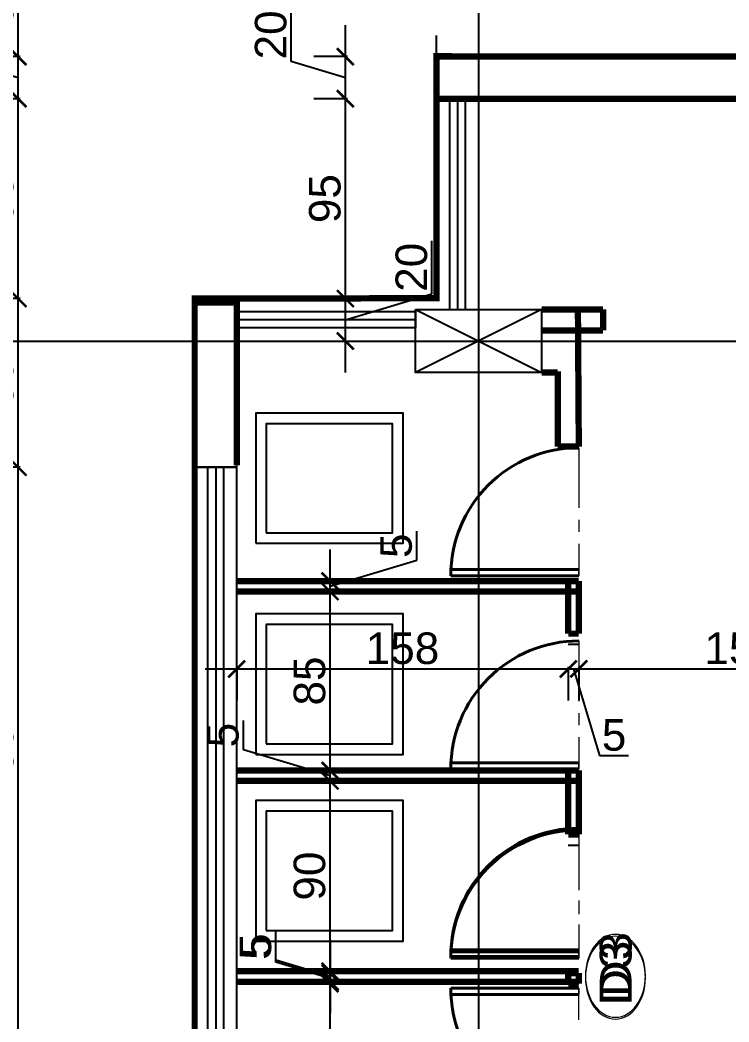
# Model space of a CAD drawing. Extents: x 250879 to 348495, y -51522 to -9360.
# Drawn here: x 292706.4 to 293043.6, y -20616.5 to -20140.3 of the extents above; entities that cross this region are included whole.
import ezdxf

# ---------------------------------------------------------------- set-up
doc = ezdxf.new("R2010")
doc.units = 0
doc.linetypes.add('CENTER', pattern=[50.800000000000004, 31.75, -6.349999999999999, 6.349999999999999, -6.349999999999999])
doc.layers.get('0').update_dxf_attribs({"linetype": 'CONTINUOUS'})
doc.layers.get('DEFPOINTS').update_dxf_attribs({"color": 9, "linetype": 'CONTINUOUS'})
for name, color, linetype, lineweight in [('A-Axis', 1, 'CENTER', 9), ('A-Door', 5, 'CONTINUOUS', 15), ('A-text finishing', 6, 'CONTINUOUS', 13), ('FURN', 126, 'CONTINUOUS', 9), ('SECTION-ar', 131, 'CONTINUOUS', 40)]:
    doc.layers.add(name, color=color, linetype=linetype, lineweight=lineweight)
for name, color, linetype in [('AXIS', 1, 'CONTINUOUS'), ('COLUMN', 5, 'CONTINUOUS'), ('FURNITURE', 4, 'CONTINUOUS'), ('WALL', 7, 'CONTINUOUS'), ('WALL1', 2, 'CONTINUOUS')]:
    doc.layers.add(name, color=color, linetype=linetype)
doc.styles.add('ARIAL', font='BOD_CR.TTF', dxfattribs={"width": 1.199999999999999})
doc.styles.get("Standard").update_dxf_attribs({"font": 'sanss___.ttf', "height": 15})
doc.dimstyles.new('STANDARD$0', dxfattribs={"dimscale": 0, "dimtxt": 12, "dimasz": 8, "dimexe": 15, "dimexo": 0.0625, "dimgap": 2, "dimtad": 1, "dimdec": 0, "dimzin": 0, "dimdsep": 46, "dimtxsty": 'Standard', "dimblk1": 'ARCHTICK', "dimblk2": 'ARCHTICK', "dimsah": 1, "dimcen": 0.09, "dimdle": 15, "dimclrd": 3, "dimclre": 3, "dimclrt": 3, "dimazin": 0, "dimtfac": 1, "dimtdec": 0, "dimtofl": 0, "dimtmove": 1, "dimatfit": 3, "dimldrblk": 'ARCHTICK', "dimfxl": 1.045499999999997, "dimfxlon": 1, "dimtolj": 1, "dimtzin": 0, "dimarcsym": 0})

# ---------------------------------------------------------------- blocks, each defined once
blk = doc.blocks.new('COLUMN')
at = {"layer": 'AXIS'}
for p, q in [((236924.6994773077, -9644.256519553426), (236984.6994773077, -9674.256519553426)), ((236984.6994773077, -9644.256519553426), (236924.6994773077, -9674.256519553426))]:
    blk.add_line(p, q, dxfattribs=at)
at = {"layer": 'COLUMN'}
blk.add_lwpolyline([(236924.6994773077, -9644.256519553426), (236984.6994773077, -9644.256519553426), (236984.6994773077, -9674.256519553426), (236924.6994773077, -9674.256519553426)], close=True, dxfattribs=at)
blk = doc.blocks.new('AXISG')
at = {"layer": 'AXIS'}
for p, q in [((305954.8837600994, -19949.16446858895), (305954.8837600994, -23524.12586554483)), ((305609.1874572025, -20292.8329642961), (307936.9012656476, -20292.8329642961))]:
    blk.add_line(p, q, dxfattribs=at)
at = {"layer": 'WALL', "linetype": 'Continuous'}
blk.add_blockref('COLUMN', (69000.18428279168, -10633.57644474268), dxfattribs=at)
blk = doc.blocks.new('_ARCHTICK')
at = {"color": 0, "linetype": 'ByBlock', "const_width": 0.15}
blk.add_lwpolyline([(-0.5, -0.5), (0.5, 0.5)], dxfattribs=at)
blk = doc.blocks.new('*D700')
at = {"layer": 'DEFPOINTS', "color": 0, "linetype": 'Continuous', "transparency": 16777216}
for p in [(292858.1496196415, -20272.66837802854), (292861.1347276957, -20272.66837802854), (292858.1496196414, -20292.8329642961)]:
    blk.add_point(p, dxfattribs=at)
at = {"layer": 'WALL', "color": 3, "linetype": 'Continuous', "lineweight": -2, "transparency": 16777216}
for p, q in [((292902.3137400413, -20270.39696745862), (292902.3137400413, -20245.20355182076)), ((292861.1347276957, -20307.8329642961), (292861.1347276957, -20257.66837802854)), ((292861.1347276957, -20282.75067116232), (292902.3137400413, -20270.39696745862)), ((292860.0892276957, -20272.66837802854), (292876.1347276957, -20272.66837802854)), ((292860.0892276957, -20292.8329642961), (292876.1347276957, -20292.8329642961))]:
    blk.add_line(p, q, dxfattribs=at)
at = {"layer": 'WALL', "color": 3, "linetype": 'Continuous', "lineweight": -2, "transparency": 16777216, "xscale": 8, "yscale": 8, "zscale": 8}
for p, rotation in [((292861.1347276957, -20272.66837802854), 90), ((292861.1347276957, -20292.8329642961), 270)]:
    blk.add_blockref('_ARCHTICK', p, dxfattribs=dict(at, rotation=rotation))
at = {"layer": 'WALL', "color": 3, "linetype": 'Continuous', "transparency": 16777216, "insert": (292892.5874025928, -20257.80025963964), "char_height": 15, "attachment_point": 5, "rotation": 90}
blk.add_mtext('\\A1;20', dxfattribs=at)
blk = doc.blocks.new('*D701')
at = {"layer": 'DEFPOINTS', "color": 0, "linetype": 'Continuous', "transparency": 16777216}
for p in [(292861.1347276957, -20177.66837802995), (292904.4429352069, -20177.66837802995), (292858.1496196415, -20272.66837802854)]:
    blk.add_point(p, dxfattribs=at)
at = {"layer": 'WALL', "color": 3, "linetype": 'Continuous', "lineweight": -2, "transparency": 16777216}
for p, q in [((292861.1347276957, -20287.66837802854), (292861.1347276957, -20162.66837802995)), ((292862.1802276957, -20177.66837802995), (292846.1347276957, -20177.66837802995)), ((292860.0892276957, -20272.66837802854), (292876.1347276957, -20272.66837802854))]:
    blk.add_line(p, q, dxfattribs=at)
at = {"layer": 'WALL', "color": 3, "linetype": 'Continuous', "lineweight": -2, "transparency": 16777216, "xscale": 8, "yscale": 8, "zscale": 8}
for p, rotation in [((292861.1347276957, -20177.66837802995), 90), ((292861.1347276957, -20272.66837802854), 270)]:
    blk.add_blockref('_ARCHTICK', p, dxfattribs=dict(at, rotation=rotation))
at = {"layer": 'WALL', "color": 3, "linetype": 'Continuous', "transparency": 16777216, "insert": (292851.4083902471, -20225.1683780292), "char_height": 15, "attachment_point": 5, "rotation": 90}
blk.add_mtext('\\A1;95', dxfattribs=at)
blk = doc.blocks.new('*D702')
at = {"layer": 'DEFPOINTS', "color": 0, "linetype": 'Continuous', "transparency": 16777216}
for p in [(292861.1347276957, -20157.66837802988), (292904.442935207, -20157.66837802988), (292904.4429352069, -20177.66837802995)]:
    blk.add_point(p, dxfattribs=at)
at = {"layer": 'WALL', "color": 3, "linetype": 'Continuous', "lineweight": -2, "transparency": 16777216}
for p, q in [((292835.4083902471, -20159.95047679534), (292835.4083902471, -20134.75706115748)), ((292861.1347276957, -20192.66837802995), (292861.1347276957, -20142.66837802988)), ((292862.1802276957, -20157.66837802988), (292846.1347276957, -20157.66837802988)), ((292861.1347276957, -20167.66837802991), (292835.4083902471, -20159.95047679534)), ((292862.1802276957, -20177.66837802995), (292846.1347276957, -20177.66837802995))]:
    blk.add_line(p, q, dxfattribs=at)
at = {"layer": 'WALL', "color": 3, "linetype": 'Continuous', "lineweight": -2, "transparency": 16777216, "xscale": 8, "yscale": 8, "zscale": 8}
for p, rotation in [((292861.1347276957, -20157.66837802988), 90), ((292861.1347276957, -20177.66837802995), 270)]:
    blk.add_blockref('_ARCHTICK', p, dxfattribs=dict(at, rotation=rotation))
at = {"layer": 'WALL', "color": 3, "linetype": 'Continuous', "transparency": 16777216, "insert": (292825.6820527985, -20147.35376897637), "char_height": 15, "attachment_point": 5, "rotation": 90}
blk.add_mtext('\\A1;20', dxfattribs=at)
blk = doc.blocks.new('*D706')
at = {"layer": 'DEFPOINTS', "color": 0, "linetype": 'Continuous', "transparency": 16777216}
for p in [(292853.8539617985, -20598.28171744099), (292863.2604933989, -20598.28171744099), (292884.2931753561, -20688.28171744099)]:
    blk.add_point(p, dxfattribs=at)
at = {"layer": 'WALL', "color": 3, "linetype": 'Continuous', "lineweight": -2, "transparency": 16777216}
for p, q in [((292853.8539617985, -20703.28171744099), (292853.8539617985, -20583.28171744099)), ((292854.8994617985, -20598.28171744099), (292838.8539617985, -20598.28171744099)), ((292854.8994617985, -20688.28171744099), (292838.8539617985, -20688.28171744099))]:
    blk.add_line(p, q, dxfattribs=at)
at = {"layer": 'WALL', "color": 3, "linetype": 'Continuous', "lineweight": -2, "transparency": 16777216, "xscale": 8, "yscale": 8, "zscale": 8}
for p, rotation in [((292853.8539617985, -20598.28171744099), 90), ((292853.8539617985, -20688.28171744099), 270)]:
    blk.add_blockref('_ARCHTICK', p, dxfattribs=dict(at, rotation=rotation))
at = {"layer": 'WALL', "color": 3, "linetype": 'Continuous', "transparency": 16777216, "insert": (292844.1276243499, -20643.28171744094), "char_height": 15, "attachment_point": 5, "rotation": 90}
blk.add_mtext('\\A1;90', dxfattribs=at)
blk = doc.blocks.new('*D707')
at = {"layer": 'DEFPOINTS', "color": 0, "linetype": 'Continuous', "transparency": 16777216}
for p in [(292853.8539617985, -20593.28171744099), (292863.2604933989, -20593.28171744099), (292863.2604933989, -20598.28171744099)]:
    blk.add_point(p, dxfattribs=at)
at = {"layer": 'WALL', "color": 3, "linetype": 'Continuous', "lineweight": -2, "transparency": 16777216}
for p, q in [((292828.1276243499, -20588.06381620642), (292828.1276243499, -20574.20784912823)), ((292853.8539617985, -20613.28171744099), (292853.8539617985, -20578.28171744099)), ((292853.8539617985, -20595.78171744099), (292828.1276243499, -20588.06381620642)), ((292854.8994617985, -20593.28171744099), (292838.8539617985, -20593.28171744099)), ((292854.8994617985, -20598.28171744099), (292838.8539617985, -20598.28171744099))]:
    blk.add_line(p, q, dxfattribs=at)
at = {"layer": 'WALL', "color": 3, "linetype": 'Continuous', "lineweight": -2, "transparency": 16777216, "xscale": 8, "yscale": 8, "zscale": 8}
for p, rotation in [((292853.8539617985, -20593.28171744099), 90), ((292853.8539617985, -20598.28171744099), 270)]:
    blk.add_blockref('_ARCHTICK', p, dxfattribs=dict(at, rotation=rotation))
at = {"layer": 'WALL', "color": 3, "linetype": 'Continuous', "transparency": 16777216, "insert": (292818.4012869013, -20581.13583266728), "char_height": 15, "attachment_point": 5, "rotation": 90}
blk.add_mtext('\\A1;5', dxfattribs=at)
blk = doc.blocks.new('D70')
at = {"layer": 'A-Axis'}
blk.add_line((307725.0642755921, -30884.76289640172), (307725.0642755921, -30817.07946808813), dxfattribs=at)
at = {"layer": 'A-Door'}
for p, q in [((307725.0642755921, -30817.07946808813), (307725.0642755921, -30820.45102590095)), ((307792.7477039057, -30817.07946808813), (307792.7477039057, -30820.45102590095))]:
    blk.add_line(p, q, dxfattribs=at)
at = {"layer": 'SECTION-ar', "ltscale": 20}
for p, q in [((307725.0642755921, -30817.07946808813), (307792.7477039057, -30817.07946808813)), ((307792.7477039057, -30820.45102590095), (307725.0642755921, -30820.45102590096))]:
    blk.add_line(p, q, dxfattribs=at)
at = {"layer": 'SECTION-ar', "ltscale": 20, "extrusion": (0, 0, -1)}
blk.add_ellipse((307725.0642755921, -30817.07946808812), major_axis=(-47.85941113449373, 47.85941113449371), ratio=0.9999999999997696, start_param=2.356194490192229, end_param=3.926990816987356, dxfattribs=at)
blk = doc.blocks.new('*D713')
at = {"layer": 'DEFPOINTS', "color": 0, "linetype": 'Continuous', "transparency": 16777216}
for p in [(292864.6861865809, -20592.38421115122), (292853.8539617985, -20597.38421115122), (292890.9306894002, -20597.38421115122)]:
    blk.add_point(p, dxfattribs=at)
at = {"layer": 'WALL', "color": 3, "linetype": 'Continuous', "lineweight": -2, "transparency": 16777216}
for p, q in [((292828.1276243499, -20587.16630991665), (292828.1276243499, -20573.31034283846)), ((292853.8539617985, -20577.38421115122), (292853.8539617985, -20612.38421115122)), ((292853.8539617985, -20594.88421115122), (292828.1276243499, -20587.16630991665)), ((292854.8994617985, -20592.38421115122), (292838.8539617985, -20592.38421115122)), ((292854.8994617985, -20597.38421115122), (292838.8539617985, -20597.38421115122))]:
    blk.add_line(p, q, dxfattribs=at)
at = {"layer": 'WALL', "color": 3, "linetype": 'Continuous', "lineweight": -2, "transparency": 16777216, "xscale": 8, "yscale": 8, "zscale": 8}
for p, rotation in [((292853.8539617985, -20592.38421115122), 90), ((292853.8539617985, -20597.38421115122), 270)]:
    blk.add_blockref('_ARCHTICK', p, dxfattribs=dict(at, rotation=rotation))
at = {"layer": 'WALL', "color": 3, "linetype": 'Continuous', "transparency": 16777216, "insert": (292818.4012869013, -20580.2383263775), "char_height": 15, "attachment_point": 5, "rotation": 90}
blk.add_mtext('\\A1;5', dxfattribs=at)
blk = doc.blocks.new('*D714')
at = {"layer": 'DEFPOINTS', "color": 0, "linetype": 'Continuous', "transparency": 16777216}
for p in [(292853.8539617985, -20501.93111995951), (292853.8539617985, -20501.93111995951), (292853.8539617985, -20592.38421115122)]:
    blk.add_point(p, dxfattribs=at)
at = {"layer": 'WALL', "color": 3, "linetype": 'Continuous', "lineweight": -2, "transparency": 16777216}
for p, q in [((292853.8539617985, -20607.38421115122), (292853.8539617985, -20486.93111995951)), ((292853.8539617985, -20501.93111995951), (292838.8539617985, -20501.93111995951)), ((292853.8539617985, -20592.38421115122), (292838.8539617985, -20592.38421115122))]:
    blk.add_line(p, q, dxfattribs=at)
at = {"layer": 'WALL', "color": 3, "linetype": 'Continuous', "lineweight": -2, "transparency": 16777216, "xscale": 8, "yscale": 8, "zscale": 8}
for p, rotation in [((292853.8539617985, -20501.93111995951), 90), ((292853.8539617985, -20592.38421115122), 270)]:
    blk.add_blockref('_ARCHTICK', p, dxfattribs=dict(at, rotation=rotation))
at = {"layer": 'WALL', "color": 3, "linetype": 'Continuous', "transparency": 16777216, "insert": (292844.1276243499, -20547.15766555531), "char_height": 15, "attachment_point": 5, "rotation": 90}
blk.add_mtext('\\A1;90', dxfattribs=at)
blk = doc.blocks.new('*D715')
at = {"layer": 'DEFPOINTS', "color": 0, "linetype": 'Continuous', "transparency": 16777216}
for p in [(292853.8539617985, -20496.93111995951), (292853.8539617985, -20496.93111995951), (292853.8539617985, -20501.93111995951)]:
    blk.add_point(p, dxfattribs=at)
at = {"layer": 'WALL', "color": 3, "linetype": 'Continuous', "lineweight": -2, "transparency": 16777216}
for p, q in [((292812.6749494528, -20487.0774162558), (292812.6749494528, -20473.22144917761)), ((292853.8539617985, -20516.93111995951), (292853.8539617985, -20481.93111995951)), ((292853.8539617985, -20499.43111995951), (292812.6749494528, -20487.0774162558)), ((292853.8539617985, -20496.93111995951), (292838.8539617985, -20496.93111995951)), ((292853.8539617985, -20501.93111995951), (292838.8539617985, -20501.93111995951))]:
    blk.add_line(p, q, dxfattribs=at)
at = {"layer": 'WALL', "color": 3, "linetype": 'Continuous', "lineweight": -2, "transparency": 16777216, "xscale": 8, "yscale": 8, "zscale": 8}
for p, rotation in [((292853.8539617985, -20496.93111995951), 90), ((292853.8539617985, -20501.93111995951), 270)]:
    blk.add_blockref('_ARCHTICK', p, dxfattribs=dict(at, rotation=rotation))
at = {"layer": 'WALL', "color": 3, "linetype": 'Continuous', "transparency": 16777216, "insert": (292802.9486120042, -20480.14943271666), "char_height": 15, "attachment_point": 5, "rotation": 90}
blk.add_mtext('\\A1;5', dxfattribs=at)
blk = doc.blocks.new('*D716')
at = {"layer": 'DEFPOINTS', "color": 0, "linetype": 'Continuous', "transparency": 16777216}
for p in [(292853.8539617985, -20411.93111995951), (292853.8539617985, -20411.93111995951), (292853.8539617985, -20496.93111995951)]:
    blk.add_point(p, dxfattribs=at)
at = {"layer": 'WALL', "color": 3, "linetype": 'Continuous', "lineweight": -2, "transparency": 16777216}
for p, q in [((292853.8539617985, -20511.93111995951), (292853.8539617985, -20396.93111995951)), ((292853.8539617985, -20411.93111995951), (292838.8539617985, -20411.93111995951)), ((292853.8539617985, -20496.93111995951), (292838.8539617985, -20496.93111995951))]:
    blk.add_line(p, q, dxfattribs=at)
at = {"layer": 'WALL', "color": 3, "linetype": 'Continuous', "lineweight": -2, "transparency": 16777216, "xscale": 8, "yscale": 8, "zscale": 8}
for p, rotation in [((292853.8539617985, -20411.93111995951), 90), ((292853.8539617985, -20496.93111995951), 270)]:
    blk.add_blockref('_ARCHTICK', p, dxfattribs=dict(at, rotation=rotation))
at = {"layer": 'WALL', "color": 3, "linetype": 'Continuous', "transparency": 16777216, "insert": (292844.1276243499, -20454.43111995946), "char_height": 15, "attachment_point": 5, "rotation": 90}
blk.add_mtext('\\A1;85', dxfattribs=at)
blk = doc.blocks.new('*D717')
at = {"layer": 'DEFPOINTS', "color": 0, "linetype": 'Continuous', "transparency": 16777216}
for p in [(292848.6596819623, -20406.93111995951), (292853.8539617985, -20406.93111995951), (292853.8539617985, -20411.93111995951)]:
    blk.add_point(p, dxfattribs=at)
at = {"layer": 'WALL', "color": 3, "linetype": 'Continuous', "lineweight": -2, "transparency": 16777216}
for p, q in [((292895.0329741442, -20397.0774162558), (292895.0329741442, -20383.22144917761)), ((292853.8539617985, -20426.93111995951), (292853.8539617985, -20391.93111995951)), ((292853.8539617985, -20409.43111995951), (292895.0329741442, -20397.0774162558)), ((292852.8084617985, -20406.93111995951), (292868.8539617985, -20406.93111995951)), ((292853.8539617985, -20411.93111995951), (292838.8539617985, -20411.93111995951))]:
    blk.add_line(p, q, dxfattribs=at)
at = {"layer": 'WALL', "color": 3, "linetype": 'Continuous', "lineweight": -2, "transparency": 16777216, "xscale": 8, "yscale": 8, "zscale": 8}
for p, rotation in [((292853.8539617985, -20406.93111995951), 90), ((292853.8539617985, -20411.93111995951), 270)]:
    blk.add_blockref('_ARCHTICK', p, dxfattribs=dict(at, rotation=rotation))
at = {"layer": 'WALL', "color": 3, "linetype": 'Continuous', "transparency": 16777216, "insert": (292885.3066366956, -20390.14943271666), "char_height": 15, "attachment_point": 5, "rotation": 90}
blk.add_mtext('\\A1;5', dxfattribs=at)
blk = doc.blocks.new('*D737')
at = {"layer": 'DEFPOINTS', "color": 0, "linetype": 'Continuous', "transparency": 16777216}
for p in [(292967.1353686816, -20431.93111995945), (292809.442935208, -20443.2506554817), (292967.1353686816, -20448.69684511051)]:
    blk.add_point(p, dxfattribs=at)
at = {"layer": 'WALL', "color": 3, "linetype": 'Continuous', "lineweight": -2, "transparency": 16777216}
for p, q in [((292809.442935208, -20447.65134511051), (292809.442935208, -20463.69684511051)), ((292967.1353686816, -20447.65134511051), (292967.1353686816, -20463.69684511051)), ((292794.442935208, -20448.69684511051), (292982.1353686816, -20448.69684511051))]:
    blk.add_line(p, q, dxfattribs=at)
at = {"layer": 'WALL', "color": 3, "linetype": 'Continuous', "lineweight": -2, "transparency": 16777216, "xscale": 8, "yscale": 8, "zscale": 8, "rotation": 180}
blk.add_blockref('_ARCHTICK', (292809.442935208, -20448.69684511051), dxfattribs=at)
at = {"layer": 'WALL', "color": 3, "linetype": 'Continuous', "lineweight": -2, "transparency": 16777216, "xscale": 8, "yscale": 8, "zscale": 8}
blk.add_blockref('_ARCHTICK', (292967.1353686816, -20448.69684511051), dxfattribs=at)
at = {"layer": 'WALL', "color": 3, "linetype": 'Continuous', "transparency": 16777216, "insert": (292888.2891519448, -20438.97050766195), "char_height": 15, "attachment_point": 5}
blk.add_mtext('\\A1;158', dxfattribs=at)
blk = doc.blocks.new('*D738')
at = {"layer": 'DEFPOINTS', "color": 0, "linetype": 'Continuous', "transparency": 16777216}
for p in [(292967.1353686816, -20431.93111995945), (292972.1353686816, -20431.93111995945), (292972.1353686816, -20448.69684511051)]:
    blk.add_point(p, dxfattribs=at)
at = {"layer": 'WALL', "color": 3, "linetype": 'Continuous', "lineweight": -2, "transparency": 16777216}
for p, q in [((292967.1353686816, -20447.65134511051), (292967.1353686816, -20463.69684511051)), ((292972.1353686816, -20447.65134511051), (292972.1353686816, -20463.69684511051)), ((292952.1353686816, -20448.69684511051), (292987.1353686816, -20448.69684511051)), ((292969.6353686816, -20448.69684511051), (292981.9890723853, -20489.87585745618)), ((292981.9890723853, -20489.87585745618), (292995.8450394635, -20489.87585745618))]:
    blk.add_line(p, q, dxfattribs=at)
at = {"layer": 'WALL', "color": 3, "linetype": 'Continuous', "lineweight": -2, "transparency": 16777216, "xscale": 8, "yscale": 8, "zscale": 8, "rotation": 180}
blk.add_blockref('_ARCHTICK', (292967.1353686816, -20448.69684511051), dxfattribs=at)
at = {"layer": 'WALL', "color": 3, "linetype": 'Continuous', "lineweight": -2, "transparency": 16777216, "xscale": 8, "yscale": 8, "zscale": 8}
blk.add_blockref('_ARCHTICK', (292972.1353686816, -20448.69684511051), dxfattribs=at)
at = {"layer": 'WALL', "color": 3, "linetype": 'Continuous', "transparency": 16777216, "insert": (292988.9170559244, -20480.14952000762), "char_height": 15, "attachment_point": 5}
blk.add_mtext('\\A1;5', dxfattribs=at)
blk = doc.blocks.new('*D739')
at = {"layer": 'DEFPOINTS', "color": 0, "linetype": 'Continuous', "transparency": 16777216}
for p in [(292972.1353686816, -20431.93111995945), (293126.6342208207, -20438.60436536954), (293126.6342208207, -20448.69684511051)]:
    blk.add_point(p, dxfattribs=at)
at = {"layer": 'WALL', "color": 3, "linetype": 'Continuous', "lineweight": -2, "transparency": 16777216}
for p, q in [((292972.1353686816, -20447.65134511051), (292972.1353686816, -20463.69684511051)), ((293126.6342208207, -20447.65134511051), (293126.6342208207, -20463.69684511051)), ((292957.1353686816, -20448.69684511051), (293141.6342208207, -20448.69684511051))]:
    blk.add_line(p, q, dxfattribs=at)
at = {"layer": 'WALL', "color": 3, "linetype": 'Continuous', "lineweight": -2, "transparency": 16777216, "xscale": 8, "yscale": 8, "zscale": 8, "rotation": 180}
blk.add_blockref('_ARCHTICK', (292972.1353686816, -20448.69684511051), dxfattribs=at)
at = {"layer": 'WALL', "color": 3, "linetype": 'Continuous', "lineweight": -2, "transparency": 16777216, "xscale": 8, "yscale": 8, "zscale": 8}
blk.add_blockref('_ARCHTICK', (293126.6342208207, -20448.69684511051), dxfattribs=at)
at = {"layer": 'WALL', "color": 3, "linetype": 'Continuous', "transparency": 16777216, "insert": (293049.3847947512, -20438.97050766195), "char_height": 15, "attachment_point": 5}
blk.add_mtext('\\A1;154', dxfattribs=at)
blk = doc.blocks.new('*D771')
at = {"layer": 'DEFPOINTS', "color": 0, "linetype": 'Continuous', "transparency": 16777216}
for p in [(292705.4552457123, -20352.83296429462), (292789.4429352081, -20352.83296429462), (292789.4429352076, -20632.83296429462)]:
    blk.add_point(p, dxfattribs=at)
at = {"layer": 'WALL', "color": 3, "linetype": 'Continuous', "lineweight": -2, "transparency": 16777216}
for p, q in [((292705.4552457123, -20647.83296429462), (292705.4552457123, -20337.83296429462)), ((292706.5007457123, -20352.83296429462), (292690.4552457123, -20352.83296429462)), ((292706.5007457123, -20632.83296429462), (292690.4552457123, -20632.83296429462))]:
    blk.add_line(p, q, dxfattribs=at)
at = {"layer": 'WALL', "color": 3, "linetype": 'Continuous', "lineweight": -2, "transparency": 16777216, "xscale": 8, "yscale": 8, "zscale": 8}
for p, rotation in [((292705.4552457123, -20352.83296429462), 90), ((292705.4552457123, -20632.83296429462), 270)]:
    blk.add_blockref('_ARCHTICK', p, dxfattribs=dict(at, rotation=rotation))
at = {"layer": 'WALL', "color": 3, "linetype": 'Continuous', "transparency": 16777216, "insert": (292695.7289082637, -20492.83296429457), "char_height": 15, "attachment_point": 5, "rotation": 90}
blk.add_mtext('\\A1;280', dxfattribs=at)
blk = doc.blocks.new('*D772')
at = {"layer": 'DEFPOINTS', "color": 0, "linetype": 'Continuous', "transparency": 16777216}
for p in [(292705.4552457123, -20272.66837802824), (292789.4429352085, -20272.66837802824), (292789.4429352081, -20352.83296429462)]:
    blk.add_point(p, dxfattribs=at)
at = {"layer": 'WALL', "color": 3, "linetype": 'Continuous', "lineweight": -2, "transparency": 16777216}
for p, q in [((292705.4552457123, -20367.83296429462), (292705.4552457123, -20257.66837802824)), ((292706.5007457123, -20272.66837802824), (292690.4552457123, -20272.66837802824)), ((292706.5007457123, -20352.83296429462), (292690.4552457123, -20352.83296429462))]:
    blk.add_line(p, q, dxfattribs=at)
at = {"layer": 'WALL', "color": 3, "linetype": 'Continuous', "lineweight": -2, "transparency": 16777216, "xscale": 8, "yscale": 8, "zscale": 8}
for p, rotation in [((292705.4552457123, -20272.66837802824), 90), ((292705.4552457123, -20352.83296429462), 270)]:
    blk.add_blockref('_ARCHTICK', p, dxfattribs=dict(at, rotation=rotation))
at = {"layer": 'WALL', "color": 3, "linetype": 'Continuous', "transparency": 16777216, "insert": (292695.7289082637, -20312.75067116139), "char_height": 15, "attachment_point": 5, "rotation": 90}
blk.add_mtext('\\A1;80', dxfattribs=at)
blk = doc.blocks.new('*D773')
at = {"layer": 'DEFPOINTS', "color": 0, "linetype": 'Continuous', "transparency": 16777216}
for p in [(292705.4552457123, -20177.66837802995), (292904.4429352069, -20177.66837802995), (292789.4429352085, -20272.66837802824)]:
    blk.add_point(p, dxfattribs=at)
at = {"layer": 'WALL', "color": 3, "linetype": 'Continuous', "lineweight": -2, "transparency": 16777216}
for p, q in [((292705.4552457123, -20287.66837802824), (292705.4552457123, -20162.66837802995)), ((292706.5007457123, -20177.66837802995), (292690.4552457123, -20177.66837802995)), ((292706.5007457123, -20272.66837802824), (292690.4552457123, -20272.66837802824))]:
    blk.add_line(p, q, dxfattribs=at)
at = {"layer": 'WALL', "color": 3, "linetype": 'Continuous', "lineweight": -2, "transparency": 16777216, "xscale": 8, "yscale": 8, "zscale": 8}
for p, rotation in [((292705.4552457123, -20177.66837802995), 90), ((292705.4552457123, -20272.66837802824), 270)]:
    blk.add_blockref('_ARCHTICK', p, dxfattribs=dict(at, rotation=rotation))
at = {"layer": 'WALL', "color": 3, "linetype": 'Continuous', "transparency": 16777216, "insert": (292695.7289082637, -20225.16837802905), "char_height": 15, "attachment_point": 5, "rotation": 90}
blk.add_mtext('\\A1;95', dxfattribs=at)
blk = doc.blocks.new('*D774')
at = {"layer": 'DEFPOINTS', "color": 0, "linetype": 'Continuous', "transparency": 16777216}
for p in [(292705.4552457123, -20157.66837802988), (292904.442935207, -20157.66837802988), (292904.4429352069, -20177.66837802995)]:
    blk.add_point(p, dxfattribs=at)
at = {"layer": 'WALL', "color": 3, "linetype": 'Continuous', "lineweight": -2, "transparency": 16777216}
for p, q in [((292679.7289082637, -20159.95047679534), (292679.7289082637, -20134.75706115748)), ((292705.4552457123, -20192.66837802995), (292705.4552457123, -20142.66837802988)), ((292706.5007457123, -20157.66837802988), (292690.4552457123, -20157.66837802988)), ((292705.4552457123, -20167.66837802991), (292679.7289082637, -20159.95047679534)), ((292706.5007457123, -20177.66837802995), (292690.4552457123, -20177.66837802995))]:
    blk.add_line(p, q, dxfattribs=at)
at = {"layer": 'WALL', "color": 3, "linetype": 'Continuous', "lineweight": -2, "transparency": 16777216, "xscale": 8, "yscale": 8, "zscale": 8}
for p, rotation in [((292705.4552457123, -20157.66837802988), 90), ((292705.4552457123, -20177.66837802995), 270)]:
    blk.add_blockref('_ARCHTICK', p, dxfattribs=dict(at, rotation=rotation))
at = {"layer": 'WALL', "color": 3, "linetype": 'Continuous', "transparency": 16777216, "insert": (292670.0025708152, -20147.35376897637), "char_height": 15, "attachment_point": 5, "rotation": 90}
blk.add_mtext('\\A1;20', dxfattribs=at)
blk = doc.blocks.new('*D775')
at = {"layer": 'DEFPOINTS', "color": 0, "linetype": 'Continuous', "transparency": 16777216}
for p in [(292705.4552457123, -20129.29826489708), (292880.0722267955, -20129.29826489708), (292904.442935207, -20157.66837802988)]:
    blk.add_point(p, dxfattribs=at)
at = {"layer": 'WALL', "color": 3, "linetype": 'Continuous', "lineweight": -2, "transparency": 16777216}
for p, q in [((292705.4552457123, -20172.66837802988), (292705.4552457123, -20114.29826489708)), ((292706.5007457123, -20129.29826489708), (292690.4552457123, -20129.29826489708)), ((292706.5007457123, -20157.66837802988), (292690.4552457123, -20157.66837802988))]:
    blk.add_line(p, q, dxfattribs=at)
at = {"layer": 'WALL', "color": 3, "linetype": 'Continuous', "lineweight": -2, "transparency": 16777216, "xscale": 8, "yscale": 8, "zscale": 8}
for p, rotation in [((292705.4552457123, -20129.29826489708), 90), ((292705.4552457123, -20157.66837802988), 270)]:
    blk.add_blockref('_ARCHTICK', p, dxfattribs=dict(at, rotation=rotation))
at = {"layer": 'WALL', "color": 3, "linetype": 'Continuous', "transparency": 16777216, "insert": (292695.7289082637, -20143.48332146343), "char_height": 15, "attachment_point": 5, "rotation": 90}
blk.add_mtext('\\A1;28', dxfattribs=at)

msp = doc.modelspace()

# ---------------------------------------------------------------- linework, layer by layer
at = {"layer": 'AXIS'}
for p, q in [((292924.4429352068, -19501.49473546498), (292924.4429352068, -23524.12586554483)), ((292810.0747194011, -20292.8329642961), (294906.460440755, -20292.8329642961))]:
    msp.add_line(p, q, dxfattribs=at)
at = {"layer": 'FURN', "extrusion": (0, 0, -1)}
for centre in [(292989.5551120403, -20594.56008277612), (292989.5551120403, -20595.45758906589)]:
    msp.add_ellipse(centre, major_axis=(-1.205418003969182e-15, -19.68596994347172), ratio=0.7243809066411835, dxfattribs=at)
at = {"layer": 'FURNITURE', "ltscale": 3}
for points in [[(292904.4429352069, -20272.66837803012), (292904.442935207, -20147.66837802998)], [(292904.442935207, -20272.66837803004), (292789.4429352068, -20272.66837802973)], [(292904.4429352084, -20272.66837802874), (292789.4429352081, -20272.66837802824)]]:
    msp.add_lwpolyline(points, dxfattribs=at)
for points in [[(292910.6139948076, -20277.8329642961), (292918.271875606, -20277.8329642961), (292918.271875606, -20177.39602267038), (292910.6139948076, -20177.39602267038)], [(292894.4429352069, -20278.83943763081), (292894.4429352068, -20286.49731842914), (292809.6972521278, -20286.49731842895), (292809.6972521279, -20278.83943763062)], [(292818.5152992047, -20388.97990106081), (292888.5874025928, -20388.97990106081), (292888.5874025928, -20327.18666799966), (292818.5152992047, -20327.18666799966)], [(292823.5152992047, -20383.97990106081), (292883.5874025928, -20383.97990106081), (292883.5874025928, -20332.18666799966), (292823.5152992047, -20332.18666799966)], [(292809.4429352081, -20352.83296429465), (292789.4429352081, -20352.83296429462), (292789.4429352077, -20632.83296429462), (292809.4429352077, -20632.83296429465)], [(292795.6139948085, -20632.83296429463), (292803.2718756068, -20632.83296429464), (292803.2718756073, -20352.83296429464), (292795.613994809, -20352.83296429463)], [(292818.5152992047, -20489.34990424269), (292888.5874025928, -20489.34990424269), (292888.5874025928, -20422.55667118154), (292818.5152992047, -20422.55667118154)], [(292823.5152992047, -20484.34990424269), (292883.5874025928, -20484.34990424269), (292883.5874025928, -20427.55667118154), (292823.5152992047, -20427.55667118154)], [(292818.5152992047, -20578.07805672459), (292888.5874025928, -20578.07805672459), (292888.5874025928, -20511.28482366344), (292818.5152992047, -20511.28482366344)], [(292823.5152992047, -20573.07805672459), (292883.5874025928, -20573.07805672459), (292883.5874025928, -20516.28482366344), (292823.5152992047, -20516.28482366344)]]:
    msp.add_lwpolyline(points, close=True, dxfattribs=at)
at = {"layer": 'WALL', "linetype": 'Continuous'}
for p, q in [((294465.7156147787, -20157.66837786828), (292904.442935207, -20157.66837786374)), ((292904.442935207, -20157.66837786374), (292904.4429352069, -20272.66837803012)), ((292904.4429352069, -20272.66837803012), (292789.4429352085, -20272.66837802824)), ((292789.4429352085, -20272.66837802824), (292789.4429352085, -21477.8329642961)), ((292967.1353686816, -20436.93111995951), (292972.1353686816, -20436.93111995951)), ((292967.1353686816, -20532.38421115122), (292972.1353686816, -20532.38421115122)), ((292967.1353686816, -20598.28171744099), (292972.1353686816, -20598.28171744099))]:
    msp.add_line(p, q, dxfattribs=at)
at = {"layer": 'WALL', "linetype": 'Continuous', "const_width": 3}
for points in [[(292720.0118131653, -21907.83296429605), (292720.011813165, -21477.8329642961), (292789.4429352062, -21477.8329642961), (292789.4429352068, -20272.66837802973), (292904.4429352069, -20272.66837803012), (292904.4429352218, -20157.668377999), (294465.7156147903, -20157.66837802988), (294465.7156147906, -20272.66837803004), (294580.7156147904, -20272.66837802973), (294580.7156147903, -20707.8329642961), (294580.7156147903, -20707.8329642961), (294580.7156147903, -20707.8329642961), (293701.8948077681, -20709.57149138337), (293701.8948077681, -20497.31333556247)], [(292904.442935207, -20157.66837802988), (292904.4429352069, -20177.66837802995), (293144.4429352068, -20177.66837802988), (293144.4429352068, -20157.66837803005), (292904.4429352069, -20157.668377999)], [(292789.4429352083, -20292.83296429462), (292789.4429352081, -20272.66837802829), (292809.4429352081, -20272.66837802833), (292809.4429352083, -20292.83296429465), (292809.4429352081, -20352.83296429465), (292789.4429352081, -20352.83296429462), (292789.4429352083, -20292.83296429462)], [(292954.4429352068, -20277.8329642961), (292971.7200194533, -20277.8329642961), (292972.1353686816, -20342.99898223253)], [(292954.4429352068, -20277.8329642961), (292983.694118801, -20277.8329642961)], [(292983.694118801, -20277.8329642961), (292983.694118801, -20287.8329642961)], [(292954.4429352068, -20287.8329642961), (292983.694118801, -20287.8329642961)], [(292954.4429352068, -20307.8329642961), (292962.1353686816, -20307.8329642961)], [(292962.1353686816, -20342.99898223253), (292962.1353686816, -20307.20950072381)], [(292962.1353686816, -20342.99898223253), (292972.1353686816, -20342.99898223253)], [(292962.1353686816, -20342.99898223253), (292972.1353686816, -20342.99898223253)], [(292809.4429352075, -20406.93111995951), (292972.1353686816, -20406.93111995951)], [(292967.1353686816, -20406.93111995951), (292967.1353686816, -20431.93111995945)], [(292967.1353686816, -20406.93111995951), (292972.1353686816, -20406.93111995951)], [(292967.1353686816, -20406.93111995951), (292972.1353686816, -20406.93111995951)], [(292972.1353686816, -20406.93111995951), (292972.1353686816, -20431.93111995945)], [(292809.4429352075, -20411.93111995951), (292972.1353686816, -20411.93111995951)], [(292967.1353686816, -20411.93111995951), (292972.1353686816, -20411.93111995951)], [(292967.1353686816, -20431.93111995945), (292972.1353686816, -20431.93111995945)], [(292967.1353686816, -20431.93111995945), (292972.1353686816, -20431.93111995945)], [(292809.4429352075, -20496.93111995951), (292972.1353686816, -20496.93111995951)], [(292967.1353686816, -20496.93111995951), (292967.1353686816, -20527.38421115116)], [(292967.1353686816, -20496.93111995951), (292972.1353686816, -20496.93111995951)], [(292967.1353686816, -20496.93111995951), (292972.1353686816, -20496.93111995951)], [(292972.1353686816, -20496.93111995951), (292972.1353686816, -20527.38421115116)], [(292809.4429352075, -20501.93111995951), (292972.1353686816, -20501.93111995951)], [(292967.1353686816, -20501.93111995951), (292972.1353686816, -20501.93111995951)], [(292967.1353686816, -20527.38421115116), (292972.1353686816, -20527.38421115116)], [(292967.1353686816, -20527.38421115116), (292972.1353686816, -20527.38421115116)], [(292809.4429352075, -20592.38421115122), (292972.1353686816, -20592.38421115122)], [(292967.1353686816, -20592.38421115122), (292972.1353686816, -20592.38421115122)], [(292967.1353686816, -20592.38421115122), (292972.1353686816, -20592.38421115122)], [(292809.4429352075, -20597.38421115122), (292972.1353686816, -20597.38421115122)], [(292967.1353686816, -20593.28171744099), (292967.1353686816, -20598.28171744099)], [(292967.1353686816, -20593.28171744099), (292972.1353686816, -20593.28171744099)], [(292967.1353686816, -20597.38421115122), (292972.1353686816, -20597.38421115122)], [(292972.1353686816, -20593.28171744099), (292972.1353686816, -20598.28171744099)], [(292967.1353686816, -20598.28171744099), (292972.1353686816, -20598.28171744099)]]:
    msp.add_lwpolyline(points, dxfattribs=at)
at = {"layer": 'WALL', "linetype": 'Continuous'}
msp.add_lwpolyline([(292809.4429352081, -20272.66837802833), (292789.4429352081, -20272.66837802829), (292789.4429352081, -20352.83296429462), (292809.4429352081, -20352.83296429465)], close=True, dxfattribs=at)
at = {"layer": 'WALL1'}
for p, q in [((292914.4429352068, -20177.39602267038), (292914.4429352069, -20277.8329642961)), ((292809.6972521278, -20282.66837802977), (292894.4429352068, -20282.66837802999)), ((292799.4429352081, -20352.83296429464), (292799.4429352077, -20632.83296429464))]:
    msp.add_line(p, q, dxfattribs=at)

# ---------------------------------------------------------------- block references
at = {"layer": 'WALL', "linetype": 'Continuous'}
for name, p in [('AXISG', (-13030.44082489255, 0)), ('COLUMN', (55969.74345789914, -10633.57644474268))]:
    msp.add_blockref(name, p, dxfattribs=at)
at = {"layer": 'WALL', "linetype": 'Continuous', "xscale": 0.9000000000014552, "yscale": 0.9000000000014552, "zscale": 0.9000000000014552, "rotation": 180}
for p in [(569924.6932167145, -48139.81627114145), (569924.6932167145, -48231.65343502907), (569924.6932167145, -48320.68495619854), (569924.6932167145, -48321.58246248832)]:
    msp.add_blockref('D70', p, dxfattribs=at)
at = {"layer": 'WALL', "linetype": 'Continuous', "xscale": -0.9000000000014552, "yscale": 0.9000000000014552, "zscale": 0.9}
msp.add_blockref('D70', (569924.6932167145, 7135.01902760634), dxfattribs=at)

# ---------------------------------------------------------------- texts
at = {"layer": 'A-text finishing', "style": 'ARIAL', "width": 1.199999999999999}
for p in [(292997.2333929508, -20604.68851612514), (292997.2333929508, -20608.79100983537)]:
    msp.add_text('D3', height=15.12, rotation=90, dxfattribs=at).set_placement(p)

# ---------------------------------------------------------------- dimensions: what is measured, and where the dimension line sits
at = {"layer": 'WALL', "linetype": 'Continuous'}
for base, p1, p2, angle, picture, middle in [((292705.4552457123, -20129.29826489708), (292904.442935207, -20157.66837802988), (292880.0722267955, -20129.29826489708), 90, '*D775', (292695.7289082637, -20143.48332146343)), ((292705.4552457123, -20157.66837802988), (292904.4429352069, -20177.66837802995), (292904.442935207, -20157.66837802988), 90, '*D774', (292670.0025708152, -20157.9504767953)), ((292861.1347276957, -20157.66837802988), (292904.4429352069, -20177.66837802995), (292904.442935207, -20157.66837802988), 90, '*D702', (292825.6820527985, -20157.9504767953)), ((292705.4552457123, -20177.66837802995), (292789.4429352085, -20272.66837802824), (292904.4429352069, -20177.66837802995), 90, '*D773', (292695.7289082637, -20225.16837802905)), ((292861.1347276957, -20177.66837802995), (292858.1496196415, -20272.66837802854), (292904.4429352069, -20177.66837802995), 90, '*D701', (292851.4083902471, -20225.1683780292)), ((292861.1347276957, -20272.66837802854), (292858.1496196414, -20292.8329642961), (292858.1496196415, -20272.66837802854), 90, '*D700', (292892.5874025928, -20268.39696745857)), ((292705.4552457123, -20272.66837802824), (292789.4429352081, -20352.83296429462), (292789.4429352085, -20272.66837802824), 90, '*D772', (292695.7289082637, -20312.75067116139)), ((292705.4552457123, -20352.83296429462), (292789.4429352076, -20632.83296429462), (292789.4429352081, -20352.83296429462), 90, '*D771', (292695.7289082637, -20492.83296429457)), ((292853.8539617985, -20406.93111995951), (292853.8539617985, -20411.93111995951), (292848.6596819623, -20406.93111995951), 270, '*D717', (292885.3066366956, -20395.07741625576)), ((292853.8539617985, -20411.93111995951), (292853.8539617985, -20496.93111995951), (292853.8539617985, -20411.93111995951), 270, '*D716', (292844.1276243499, -20454.43111995946)), ((292853.8539617985, -20496.93111995951), (292853.8539617985, -20501.93111995951), (292853.8539617985, -20496.93111995951), 270, '*D715', (292802.9486120042, -20485.07741625576)), ((292853.8539617985, -20501.93111995951), (292853.8539617985, -20592.38421115122), (292853.8539617985, -20501.93111995951), 270, '*D714', (292844.1276243499, -20547.15766555531)), ((292853.8539617985, -20597.38421115122), (292864.6861865809, -20592.38421115122), (292890.9306894002, -20597.38421115122), 270, '*D713', (292818.4012869013, -20585.1663099166)), ((292853.8539617985, -20593.28171744099), (292863.2604933989, -20598.28171744099), (292863.2604933989, -20593.28171744099), 90, '*D707', (292818.4012869013, -20586.06381620637)), ((292853.8539617985, -20598.28171744099), (292884.2931753561, -20688.28171744099), (292863.2604933989, -20598.28171744099), 90, '*D706', (292844.1276243499, -20643.28171744094))]:
    dim = msp.add_linear_dim(base=base, p1=p1, p2=p2, angle=angle, dimstyle='STANDARD$0', override={"dimscale": 1}, dxfattribs=at)
    dim.commit()
    dim.dimension.update_dxf_attribs({"geometry": picture, "text_midpoint": middle})
for base, p1, p2, picture, middle in [((292967.1353686816, -20448.69684511051), (292809.442935208, -20443.2506554817), (292967.1353686816, -20431.93111995945), '*D737', (292888.2891519448, -20438.97050766195)), ((293126.6342208207, -20448.69684511051), (292972.1353686816, -20431.93111995945), (293126.6342208207, -20438.60436536954), '*D739', (293049.3847947512, -20438.97050766195)), ((292972.1353686816, -20448.69684511051), (292967.1353686816, -20431.93111995945), (292972.1353686816, -20431.93111995945), '*D738', (292983.9890723853, -20480.14952000762))]:
    dim = msp.add_linear_dim(base=base, p1=p1, p2=p2, dimstyle='STANDARD$0', override={"dimscale": 1}, dxfattribs=at)
    dim.commit()
    dim.dimension.update_dxf_attribs({"geometry": picture, "text_midpoint": middle})

doc.saveas('drawing.dxf')
